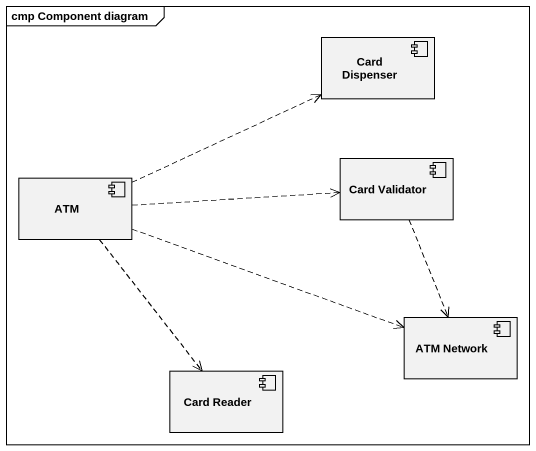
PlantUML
@startuml
mainframe cmp Component diagram
component "Card Dispenser" as Card_Dispenser
component "Card Validator" as Card_Validator
component ATM
component "ATM Network" as ATM_Network
component "Card Reader" as Card_Reader
Card_Validator ..> ATM_Network
ATM .right.> Card_Dispenser
ATM .right.> Card_Validator
ATM .right.> ATM_Network
ATM ..> Card_Reader
@enduml
